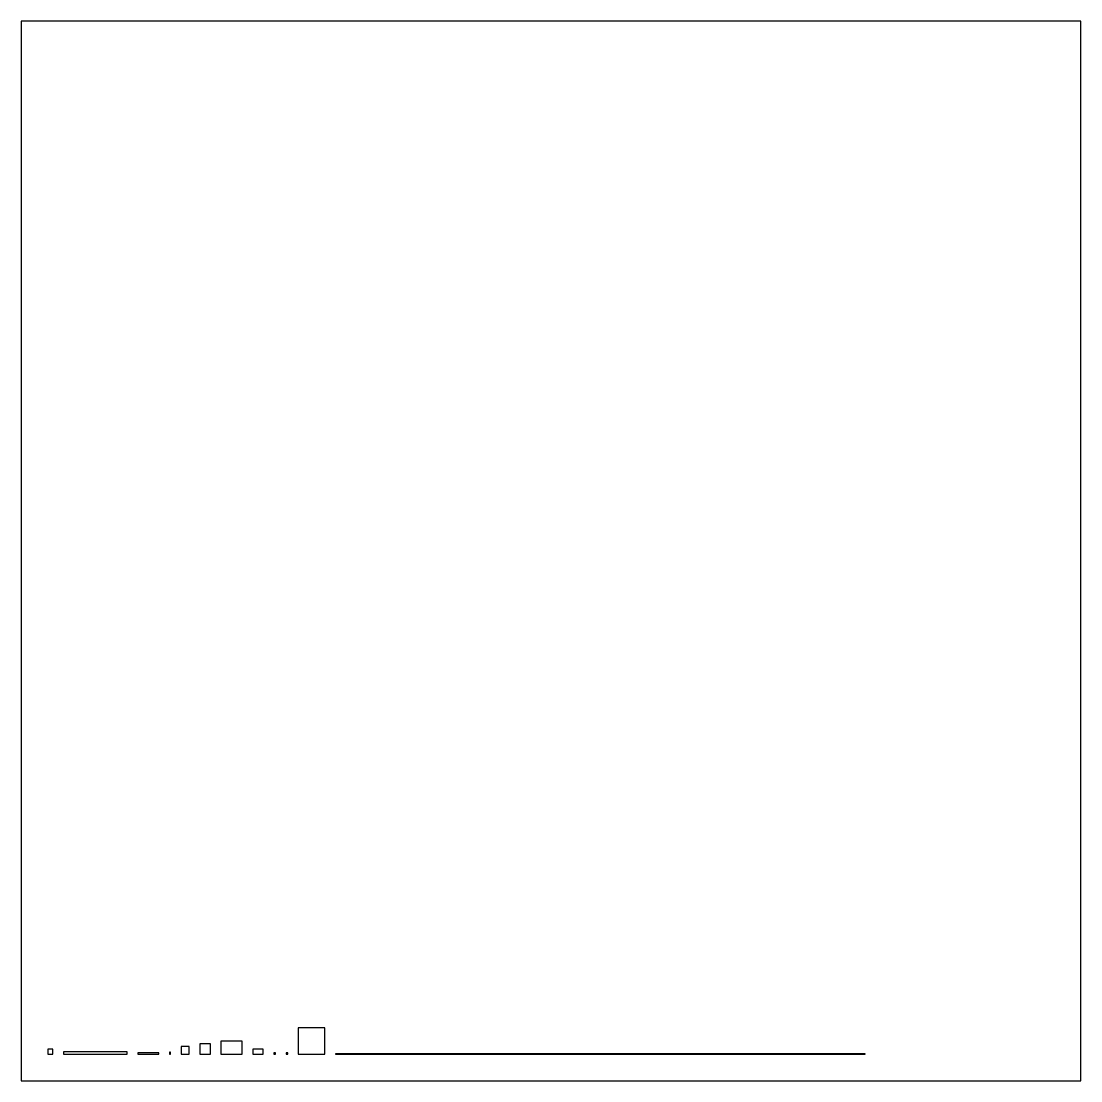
# Model space of a CAD drawing. Header units: metres. Extents: x 0 to 200, y 0 to 200.
import ezdxf

# ---------------------------------------------------------------- set-up
doc = ezdxf.new("R2010")
doc.units = ezdxf.units.M

msp = doc.modelspace()

# ---------------------------------------------------------------- linework, layer by layer
msp.add_lwpolyline([(0, 0), (200, 0), (200, 200), (0, 200), (0, 0)], close=True)
at = {"color": 3}
for points in [[(52.3, 5), (57.3, 5), (57.3, 10), (52.3, 10), (52.3, 5)], [(5, 5), (6, 5), (6, 6), (5, 6), (5, 5)], [(30.2, 5), (31.7, 5), (31.7, 6.5), (30.2, 6.5), (30.2, 5)], [(33.7, 5), (35.7, 5), (35.7, 7), (33.7, 7), (33.7, 5)], [(37.7, 5), (41.7, 5), (41.7, 7.5), (37.7, 7.5), (37.7, 5)], [(43.7, 5), (45.7, 5), (45.7, 6), (43.7, 6), (43.7, 5)], [(8, 5), (20, 5), (20, 5.5), (8, 5.5), (8, 5)], [(22, 5), (26, 5), (26, 5.25), (22, 5.25), (22, 5)], [(28, 5), (28.2, 5), (28.2, 5.4), (28, 5.4), (28, 5)], [(47.7, 5), (48, 5), (48, 5.3), (47.7, 5.3), (47.7, 5)], [(50, 5), (50.3, 5), (50.3, 5.3), (50, 5.3), (50, 5)], [(59.3, 5), (159.3, 5), (159.3, 5.1), (59.3, 5.1), (59.3, 5)]]:
    msp.add_lwpolyline(points, close=True, dxfattribs=at)

doc.saveas('drawing.dxf')
